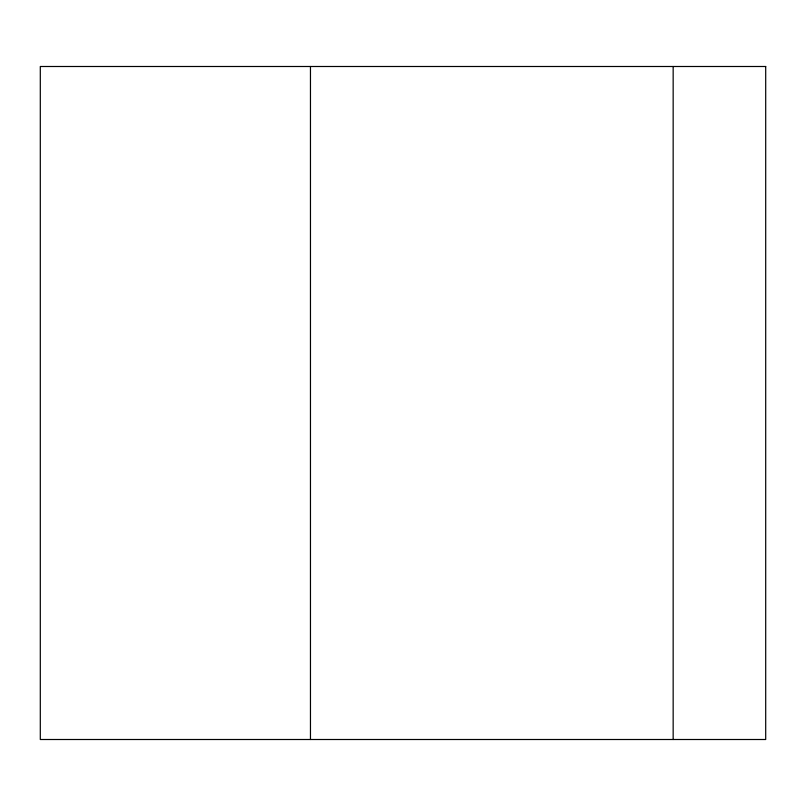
<?xml version="1.0" encoding="UTF-8"?>
<svg xmlns="http://www.w3.org/2000/svg" width="806" height="806" viewBox="0 0 806 806"><rect width="100%" height="100%" fill="white"/><g stroke="black" fill="none" stroke-linecap="round" stroke-linejoin="round"><path stroke-width="1.21" d="M673.161 66.495L673.161 739.505M310.461 66.495L310.461 739.505M765.7 66.495L40.3 66.495L40.3 739.505L765.7 739.505L765.7 66.495"/></g></svg>
